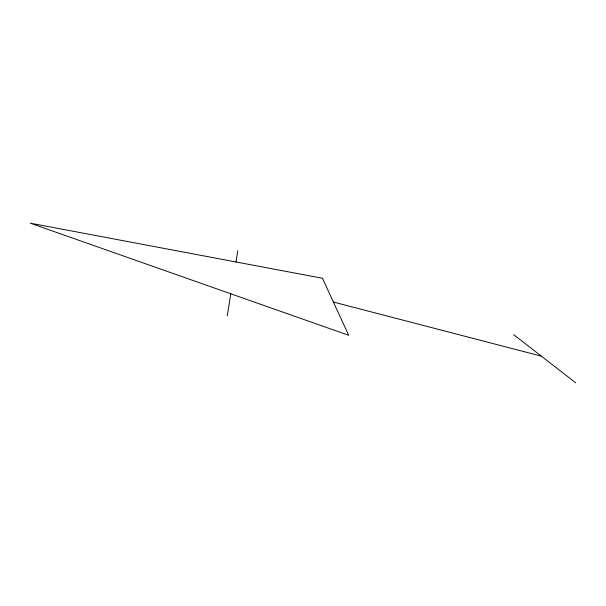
<?xml version="1.0" encoding="UTF-8"?>
<svg xmlns="http://www.w3.org/2000/svg" width="606" height="606" viewBox="0 0 606 606"><rect width="100%" height="100%" fill="white"/><g stroke="black" fill="none" stroke-linecap="round" stroke-linejoin="round"><path stroke-width="0.91" d="M227.258 315.794L230.825 293.796M235.984 261.966L237.81 250.717M333.391 302.046L541.363 356.154M513.699 334.686L575.7 382.81M322.453 278.268L30.3 223.19L348.692 335.292L322.453 278.268"/></g></svg>
